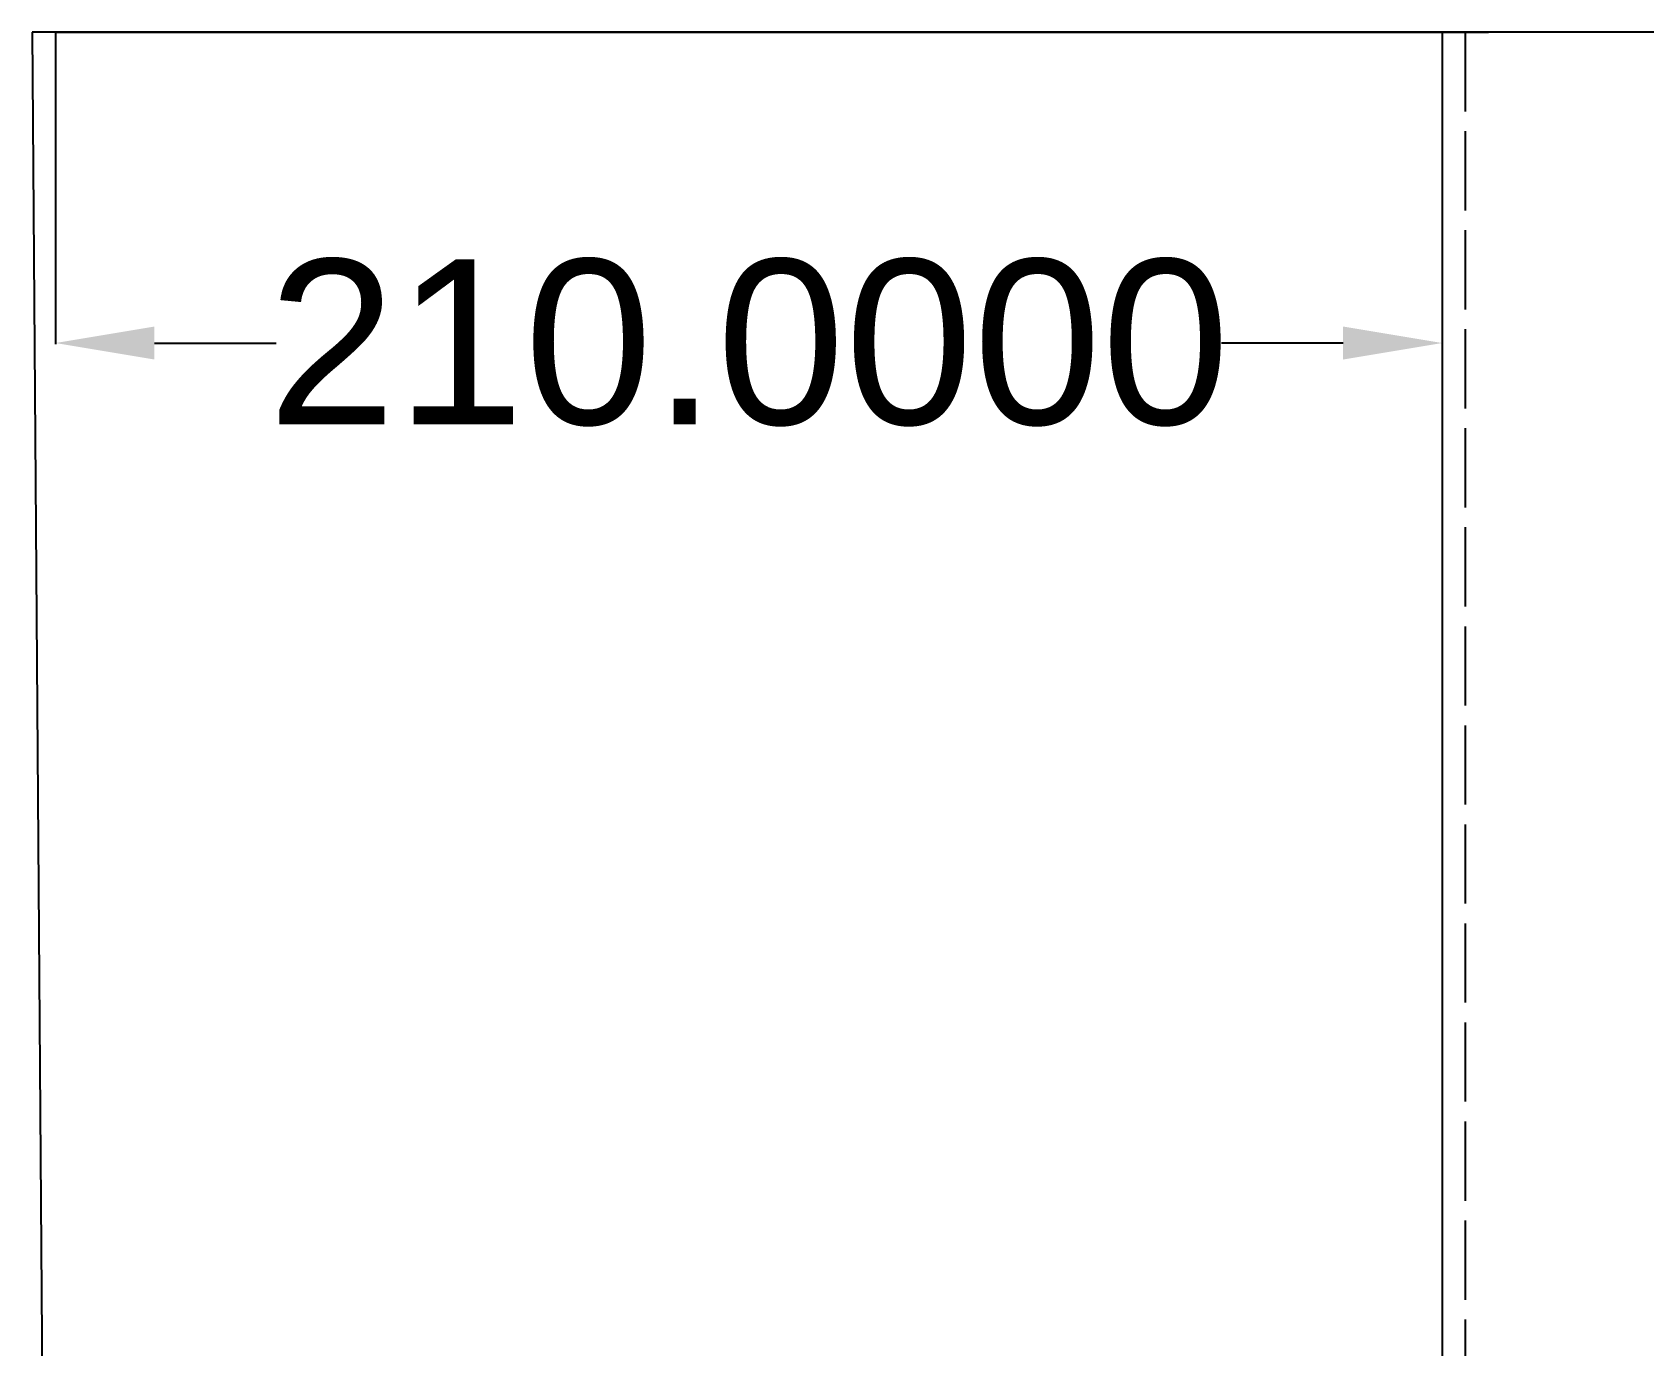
# Model space of a CAD drawing. Header units: inches. Extents: x 443 to 1254, y 273 to 817.
# Drawn here: x 443.1 to 687.2, y 588 to 786.9 of the extents above; entities that cross this region are included whole.
import ezdxf

# ---------------------------------------------------------------- set-up
doc = ezdxf.new("R2010")
doc.units = ezdxf.units.IN
doc.header["$MEASUREMENT"] = 0
doc.linetypes.add('ACAD_ISO02W100', pattern=[15, 12, -3])
doc.styles.get("Standard").update_dxf_attribs({"font": 'arial.ttf'})
doc.dimstyles.new('Annotative', dxfattribs={"dimscale": 0, "dimtxt": 25, "dimasz": 15, "dimexe": 0.18, "dimexo": 0.0625, "dimgap": 0.09, "dimtad": 0, "dimtih": 1, "dimtoh": 1, "dimdec": 4, "dimzin": 0, "dimdsep": 46, "dimtxsty": 'Standard', "dimcen": 0.09, "dimclrd": 1, "dimclre": 1, "dimclrt": 1, "dimadec": 0, "dimazin": 0, "dimtfac": 1, "dimtdec": 4, "dimtofl": 0, "dimtmove": 0, "dimatfit": 3, "dimfxl": 1, "dimtfillclr": 1, "dimtolj": 1, "dimtzin": 0, "dimarcsym": 0})

# ---------------------------------------------------------------- blocks, each defined once
blk = doc.blocks.new('*D1')
at = {"color": 1, "lineweight": -2, "transparency": 16777216}
for p, q in [((446.65, 786.88), (446.65, 739.68)), ((656.65, 786.88), (656.65, 739.68)), ((461.65, 739.86), (480.07, 739.86)), ((641.65, 739.86), (623.23, 739.86))]:
    blk.add_line(p, q, dxfattribs=at)
at = {"color": 1, "transparency": 16777216}
for points in [[(461.65, 742.36), (461.65, 737.36), (446.65, 739.86)], [(641.65, 742.36), (641.65, 737.36), (656.65, 739.86)]]:
    blk.add_solid(points, dxfattribs=at)
at = {"layer": 'Defpoints', "color": 0, "transparency": 16777216}
for p in [(446.65, 786.94), (656.65, 786.94), (656.65, 739.86)]:
    blk.add_point(p, dxfattribs=at)
at = {"color": 1, "transparency": 16777216, "insert": (551.65, 739.86), "char_height": 25, "attachment_point": 5}
blk.add_mtext('\\A1;210.0000', dxfattribs=at)

msp = doc.modelspace()

# ---------------------------------------------------------------- linework, layer by layer
for p, q in [((443.14825, 786.94208), (446.64825, 318.94208)), ((876.64825, 786.94208), (446.64825, 786.94208)), ((446.64825, 786.94208), (656.64825, 786.94208)), ((656.64825, 786.94208), (656.64825, 318.94208)), ((656.64825, 786.94208), (660.64825, 786.94208)), ((656.64825, 786.94208), (660.14825, 786.94208)), ((656.64825, 786.94208), (663.64825, 786.94208))]:
    msp.add_line(p, q)
at = {"linetype": 'ACAD_ISO02W100'}
for p, q in [((446.64825, 786.94208), (443.14825, 786.94208)), ((660.14825, 786.94208), (660.14825, 318.94208))]:
    msp.add_line(p, q, dxfattribs=at)

# ---------------------------------------------------------------- dimensions: what is measured, and where the dimension line sits
dim = msp.add_linear_dim(base=(656.64825, 739.86495), p1=(446.64825, 786.94208), p2=(656.64825, 786.94208), dimstyle='Annotative')
dim.commit()
dim.dimension.update_dxf_attribs({"geometry": '*D1', "text_midpoint": (551.64825, 739.86495)})

doc.saveas('drawing.dxf')
